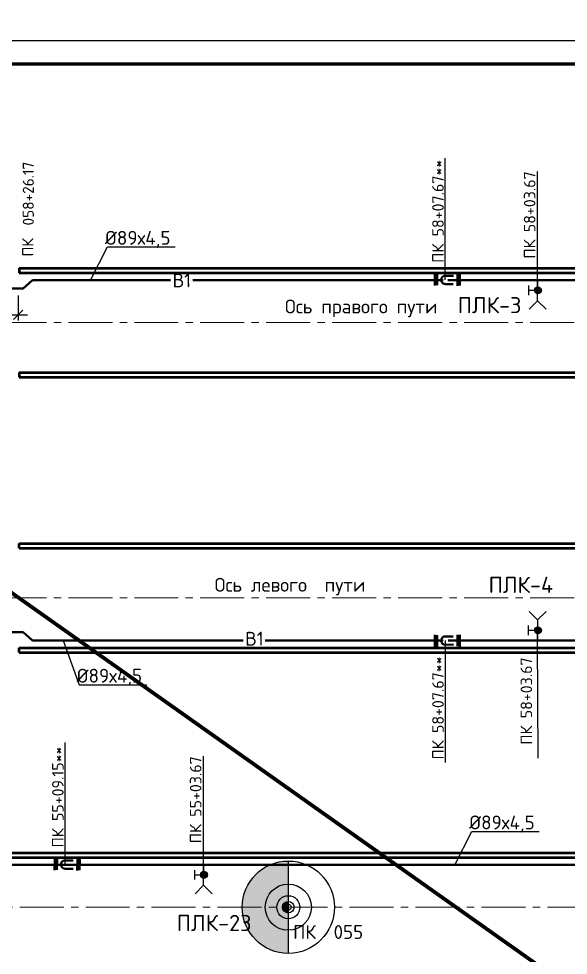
# Paper-space layout 'л2-л8' of a CAD drawing. Header units: millimetres. Extents: x 10032 to 18918, y -3051 to 627.
# Drawn here: x 16644.6 to 16763.6, y -1280 to -1077.2 of the extents above; entities that cross this region are included whole.
import ezdxf

# ---------------------------------------------------------------- set-up
doc = ezdxf.new("R2010")
doc.units = ezdxf.units.MM
doc.header["$LTSCALE"] = 0.5
doc.linetypes.add('CENTER2', pattern=[28.575, 19.05, -3.175, 3.175, -3.175])
for name, color, linetype in [('1_NADPIS', 7, 'Continuous'), ('3_Текст', 7, 'Continuous'), ('ВК_надписи', 7, 'Continuous'), ('ВК_сети', 4, 'Continuous'), ('ГТ_ПК', 2, 'Continuous'), ('ГТ_ПК @ 0.25', 2, 'Continuous'), ('ГТ_ПК @ 0.5', 2, 'Continuous'), ('ГТ_ПК @ 1', 2, 'Continuous'), ('ГТ_ПК @ 2', 2, 'Continuous'), ('ГТ_ПК @ 4', 2, 'Continuous')]:
    doc.layers.add(name, color=color, linetype=linetype)
for name, color, linetype, lineweight in [('1_PK500', 5, 'Continuous', 35), ('_Формат', 7, 'Continuous', 35), ('А_Конструкции', 4, 'Continuous', 50), ('А_Текст', 255, 'Continuous', 20), ('АР_Оси', 242, 'CENTER2', 18)]:
    doc.layers.add(name, color=color, linetype=linetype, lineweight=lineweight)
doc.styles.add('RS-30-06', font='romans.shx', dxfattribs={"width": 0.6, "height": 3})
doc.styles.add('Стандарт ММП', font='isocpeur.ttf')
doc.dimstyles.new('M200$0', dxfattribs={"dimscale": 0, "dimtxt": 3, "dimasz": 2, "dimexe": 1.2, "dimexo": 1.5, "dimgap": 1.2, "dimtad": 1, "dimdec": 0, "dimlfac": 200, "dimrnd": 1, "dimzin": 0, "dimdsep": 46, "dimtxsty": 'RS-30-06', "dimblk1": 'OBLIQUE', "dimblk2": 'OBLIQUE', "dimsah": 1, "dimcen": 2.5, "dimdle": 2, "dimclrt": 9, "dimadec": 0, "dimazin": 0, "dimtfac": 1, "dimtdec": 0, "dimtmove": 2, "dimatfit": 3, "dimldrblk": 'OBLIQUE', "dimfxl": 1.2, "dimtolj": 1, "dimtzin": 0, "dimarcsym": 0})

# ---------------------------------------------------------------- blocks, each defined once
blk = doc.blocks.new('ПК')
at = {"layer": 'ГТ_ПК'}
blk.add_hatch(color=0, dxfattribs=at).paths.add_polyline_path([(0, -2.5, 0.414214), (2.5, 0, 0.414214), (0, 2.5)])
at = {"layer": 'ГТ_ПК', "color": 0}
blk.add_line((0, -2.5), (0, 2.5), dxfattribs=at)
blk.add_circle((0, 0), 2.5, dxfattribs=at)
blk = doc.blocks.new('*U462')
at = {"layer": 'ГТ_ПК @ 0.25', "extrusion": (9.32183e-09, 7.72587e-22, 1), "xscale": 0.2500000000000059, "yscale": 0.2500000000000053, "zscale": 0.2500000000000053, "rotation": 180}
blk.add_blockref('ПК', (16702.96, -1269.57, 0), dxfattribs=at)
at = {"layer": 'ГТ_ПК @ 0.5', "extrusion": (9.32183e-09, 7.72587e-22, 1), "xscale": 0.5000000000000185, "yscale": 0.5000000000000173, "zscale": 0.5000000000000173, "rotation": 180}
blk.add_blockref('ПК', (16702.96, -1269.57, 0), dxfattribs=at)
at = {"layer": 'ГТ_ПК @ 1', "extrusion": (9.32183e-09, 7.72587e-22, 1), "rotation": 179.9999999999641}
blk.add_blockref('ПК', (16702.96, -1269.57, 0), dxfattribs=at)
at = {"layer": 'ГТ_ПК @ 2', "extrusion": (9.32183e-09, 7.72587e-22, 1), "xscale": 2.000000000000074, "yscale": 2.000000000000069, "zscale": 2.000000000000069, "rotation": 180}
blk.add_blockref('ПК', (16702.96, -1269.57, 0), dxfattribs=at)
at = {"layer": 'ГТ_ПК @ 4', "extrusion": (9.32183e-09, 7.72587e-22, 1), "xscale": 4.000000000000095, "yscale": 4.000000000000085, "zscale": 4.000000000000085, "rotation": 180}
blk.add_blockref('ПК', (16702.96, -1269.57, 0), dxfattribs=at)
blk = doc.blocks.new('_Oblique')
at = {"linetype": 'ByBlock', "lineweight": 30}
blk.add_line((-0.5, -0.5), (0.5, 0.5), dxfattribs=at)
blk = doc.blocks.new('*D42')
at = {"layer": 'Defpoints', "color": 0, "lineweight": -2}
for p, q in [((16634.46, -1137.21), (16634.46, -1142.51)), ((16644.46, -1137.1), (16644.46, -1142.51)), ((16632.46, -1141.31), (16646.46, -1141.31))]:
    blk.add_line(p, q, dxfattribs=at)
at = {"layer": 'Defpoints', "color": 0, "linetype": 'Continuous', "lineweight": 30}
for p in [(16634.46, -1135.71), (16644.46, -1135.6, 0), (16644.46, -1141.31)]:
    blk.add_point(p, dxfattribs=at)
at = {"layer": 'Defpoints', "color": 0, "linetype": 'Continuous', "lineweight": -2, "xscale": 2, "yscale": 2, "zscale": 2, "rotation": 180}
blk.add_blockref('_Oblique', (16634.46, -1141.31), dxfattribs=at)
at = {"layer": 'Defpoints', "color": 0, "linetype": 'Continuous', "lineweight": -2, "xscale": 2, "yscale": 2, "zscale": 2}
blk.add_blockref('_Oblique', (16644.46, -1141.31), dxfattribs=at)
at = {"layer": 'Defpoints', "color": 9, "linetype": 'Continuous', "lineweight": 18, "insert": (16639.46, -1138.61), "char_height": 3, "attachment_point": 5, "style": 'RS-30-06'}
blk.add_mtext('\\A1;2000', dxfattribs=at)

psp = doc.layouts.new('л2-л8')

# ---------------------------------------------------------------- hatches: boundary and pattern name
at = {"layer": 'ВК_сети', "ltscale": 0.5}
h = psp.add_hatch(color=5, dxfattribs=at)
h.paths.add_polyline_path([(16757.7718, -1135.9777, 0.41421356), (16757.0218, -1135.2277), (16757.0218, -1135.9777)])
h.paths.add_polyline_path([(16757.7718, -1135.9777), (16757.0218, -1135.9777), (16757.0218, -1136.7277, 0.41421356)])
h.paths.add_polyline_path([(16757.0218, -1135.9777), (16757.0218, -1135.2277, 0.58408052), (16756.38, -1136.3657)])
h.paths.add_polyline_path([(16757.0218, -1136.7277), (16757.0218, -1135.9777), (16756.38, -1136.3657, 0.26256208)])
h = psp.add_hatch(color=5, dxfattribs=at)
h.paths.add_polyline_path([(16757.7718, -1209.6009, -0.41421356), (16757.0218, -1210.3509), (16757.0218, -1209.6009)])
h.paths.add_polyline_path([(16757.7718, -1209.6009), (16757.0218, -1209.6009), (16757.0218, -1208.8509, -0.41421356)])
h.paths.add_polyline_path([(16757.0218, -1209.6009), (16757.0218, -1210.3509, -0.58408052), (16756.38, -1209.2129)])
h.paths.add_polyline_path([(16757.0218, -1208.8509), (16757.0218, -1209.6009), (16756.38, -1209.2129, -0.26256208)])
h = psp.add_hatch(color=5, dxfattribs=at)
h.paths.add_polyline_path([(16685.4214, -1262.5587, 0.41421356), (16684.6714, -1261.8087), (16684.6714, -1262.5587)])
h.paths.add_polyline_path([(16685.4214, -1262.5587), (16684.6714, -1262.5587), (16684.6714, -1263.3087, 0.41421356)])
h.paths.add_polyline_path([(16684.6714, -1262.5587), (16684.6714, -1261.8087, 0.58408052), (16684.0295, -1262.9467)])
h.paths.add_polyline_path([(16684.6714, -1263.3087), (16684.6714, -1262.5587), (16684.0295, -1262.9467, 0.26256208)])

# ---------------------------------------------------------------- linework, layer by layer
at = {"layer": '1_NADPIS', "color": 1, "linetype": 'Continuous'}
for p, q in [((16736.9602, -1133.7415, 0), (16736.9602, -1107.3554, 0)), ((16756.9602, -1133.7977, 0), (16756.9602, -1110.2883, 0)), ((16736.9602, -1211.8371, 0), (16736.9602, -1238.2232, 0)), ((16757.0597, -1237.2885, 0), (16756.9594, -1211.5796, 0)), ((16654.6097, -1260.3226, 0), (16654.6097, -1233.9364, 0)), ((16684.6097, -1260.3788, 0), (16684.6097, -1236.8694, 0))]:
    psp.add_line(p, q, dxfattribs=at)
at = {"layer": '_Формат', "color": 7, "lineweight": 25}
psp.add_line((16500.968, -1081.9281), (17378.2322, -1081.9281), dxfattribs=at)
at = {"layer": '_Формат', "color": 7, "lineweight": 60}
psp.add_line((16520.968, -1086.9281), (17373.2322, -1086.9281), dxfattribs=at)
at = {"layer": 'Defpoints', "color": 6, "linetype": 'Continuous', "lineweight": 140}
psp.add_line((16467.2489, -1077.1894), (18599.244, -2584.2309), dxfattribs=at)
at = {"layer": 'А_Конструкции', "extrusion": (-7.01672e-05, -2.3806e-06, 1)}
for p, q in [((16644.6602, -1131.1893), (16644.6602, -1132.1893)), ((16644.6602, -1153.7893), (16644.6602, -1154.7893))]:
    psp.add_line(p, q, dxfattribs=at)
at = {"layer": 'А_Конструкции'}
for p, q in [((16644.6602, -1131.1893), (18104.3859, -1131.1893)), ((16644.6602, -1132.1893), (18104.3859, -1132.1893)), ((16644.6602, -1153.7893), (18104.3859, -1153.7893)), ((16644.6602, -1154.7893), (18104.3859, -1154.7893)), ((16644.6602, -1190.7893), (18104.3859, -1190.7893)), ((16644.6602, -1191.7893), (18104.3859, -1191.7893)), ((16644.6602, -1213.3893), (18104.3859, -1213.3893)), ((16644.6602, -1214.3893), (18104.3859, -1214.3893)), ((16532.0354, -1257.7703), (17913.7462, -1257.7703)), ((16532.0354, -1258.7703), (17913.7462, -1258.7703))]:
    psp.add_line(p, q, dxfattribs=at)
at = {"layer": 'А_Конструкции', "extrusion": (-7.01672e-05, 2.38059e-06, 1)}
for p, q in [((16644.6602, -1191.7893), (16644.6602, -1190.7893)), ((16644.6602, -1214.3893), (16644.6602, -1213.3893))]:
    psp.add_line(p, q, dxfattribs=at)
at = {"layer": 'АР_Оси', "color": 7}
for p, q in [((16526.7353, -1142.9893), (18102.8294, -1142.9893)), ((16526.7353, -1202.5893), (18102.8294, -1202.5893)), ((16530.4789, -1269.5704), (17912.1897, -1269.5704))]:
    psp.add_line(p, q, dxfattribs=at)
at = {"layer": 'ВК_надписи'}
for p, q in [((16660.136, -1133.7977, 0), (16663.7958, -1126.6, 0)), ((16663.7958, -1126.6, 0), (16678.4353, -1126.6, 0)), ((16654.1982, -1211.7809, 0), (16657.6504, -1221.412, 0)), ((16657.6504, -1221.412, 0), (16672.2899, -1221.412, 0)), ((16739.0298, -1260.3788, 0), (16742.6896, -1253.1811, 0)), ((16742.6896, -1253.1811, 0), (16757.329, -1253.1811, 0))]:
    psp.add_line(p, q, dxfattribs=at)
at = {"layer": 'ВК_сети', "color": 5, "lineweight": 40, "ltscale": 0.5}
for p, q in [((16734.6966, -1134.9552, 0), (16734.727, -1132.4727, 0)), ((16735.1929, -1134.8952, 0), (16735.2234, -1132.4127, 0)), ((16737.0381, -1132.8449, 0), (16738.7089, -1132.8654, 0)), ((16739.5961, -1135.0153, 0), (16739.6266, -1132.5328, 0)), ((16740.0925, -1134.9552, 0), (16740.123, -1132.4727, 0)), ((16737.0161, -1134.6398, 0), (16738.6869, -1134.6603, 0)), ((16739.5961, -1210.5634, 0), (16739.6266, -1213.0459, 0)), ((16734.6966, -1210.6234, 0), (16734.727, -1213.1059, 0)), ((16735.1929, -1210.6835, 0), (16735.2234, -1213.166, 0)), ((16737.0161, -1210.9388, 0), (16738.6869, -1210.9184, 0)), ((16740.0925, -1210.6234, 0), (16740.123, -1213.1059, 0)), ((16737.0381, -1212.7337, 0), (16738.7089, -1212.7132, 0)), ((16652.3461, -1261.5363, 0), (16652.3765, -1259.0538, 0)), ((16652.8425, -1261.4762, 0), (16652.8729, -1258.9937, 0)), ((16657.2457, -1261.5963, 0), (16657.2761, -1259.1138, 0)), ((16657.742, -1261.5363, 0), (16657.7725, -1259.0537, 0)), ((16654.6656, -1261.2208, 0), (16656.3364, -1261.2413, 0)), ((16654.6876, -1259.4259, 0), (16656.3584, -1259.4464, 0))]:
    psp.add_line(p, q, dxfattribs=at)
at = {"layer": 'ВК_сети', "color": 2, "lineweight": 40, "ltscale": 0.5}
for p, q in [((16645.5238, -1135.5977, 0), (16647.5715, -1133.7977, 0)), ((16645.5238, -1209.9809, 0), (16647.5715, -1211.7809, 0))]:
    psp.add_line(p, q, dxfattribs=at)
at = {"layer": 'ВК_сети', "color": 5, "ltscale": 0.5}
for p, q in [((16754.9922, -1134.946, 0), (16754.9922, -1137.0079)), ((16756.9602, -1138.2365, 0), (16756.9602, -1133.7977)), ((16754.9922, -1135.977, 0), (16757.0218, -1135.977, 0)), ((16756.9602, -1138.2365), (16755.136, -1140.0607)), ((16756.9602, -1138.2365), (16758.7844, -1140.0607)), ((16756.9602, -1207.3421), (16755.136, -1205.5179)), ((16756.9602, -1207.3421), (16758.7844, -1205.5179)), ((16754.9922, -1210.6326, 0), (16754.9922, -1208.5707)), ((16756.9602, -1207.3421, 0), (16756.9602, -1211.7809)), ((16754.9922, -1209.6017, 0), (16757.0218, -1209.6017, 0)), ((16684.6097, -1264.8175, 0), (16684.6097, -1260.3788, 0)), ((16682.6418, -1261.5271, 0), (16682.6418, -1263.5889, 0)), ((16682.6418, -1262.558, 0), (16684.6714, -1262.558, 0)), ((16684.6097, -1264.8175, 0), (16682.7855, -1266.6417, 0)), ((16684.6097, -1264.8175, 0), (16686.4339, -1266.6417, 0))]:
    psp.add_line(p, q, dxfattribs=at)
at = {"layer": 'ВК_сети', "color": 1, "lineweight": 30, "ltscale": 0.5, "extrusion": (-3.27269e-07, 1.1423e-06, 1)}
for p, q in [((16756.9602, -1133.7977), (16756.9602, -1136.7526, 0)), ((16684.6097, -1260.3788, 0), (16684.6097, -1263.3337, 0))]:
    psp.add_line(p, q, dxfattribs=at)
at = {"layer": 'ВК_сети', "color": 1, "lineweight": 30, "ltscale": 0.5, "extrusion": (-3.27269e-07, -1.1423e-06, 1)}
psp.add_line((16756.9602, -1211.7809), (16756.9602, -1208.826, 0), dxfattribs=at)
at = {"layer": 'ВК_сети', "color": 2, "lineweight": 40, "ltscale": 0.5, "elevation": 0}
for points in [[(16647.5715, -1133.7977), (16677.4422, -1133.7977)], [(16682.2424, -1133.7977), (16736.4998, -1133.7977)], [(16737.4914, -1133.7977), (16835.399, -1133.7977)], [(16596.9601, -1135.5977), (16645.5238, -1135.5977)], [(16596.9601, -1209.9809), (16645.5238, -1209.9809)], [(16647.5715, -1211.7809), (16693.1524, -1211.7809)], [(16697.9526, -1211.7809), (16736.4803, -1211.7809)], [(16737.5879, -1211.7809), (16814.8767, -1211.7809)], [(16600.4287, -1260.3788), (16776.2583, -1260.3788)]]:
    psp.add_lwpolyline(points, dxfattribs=at)
at = {"layer": 'ВК_сети', "color": 5, "ltscale": 0.5}
for centre in [(16757.0218, -1135.9777, 0), (16757.0218, -1209.6009, 0), (16684.6714, -1262.5587, 0)]:
    psp.add_circle(centre, 0.75, dxfattribs=at)
at = {"layer": 'ВК_сети', "color": 5, "lineweight": 40, "ltscale": 0.5}
for centre, start, end in [((16736.9602, -1133.7415, 0), 85.038167, 273.557419), ((16736.9602, -1211.8371, 0), 86.442581, 274.961833), ((16654.6097, -1260.3226, 0), 85.038167, 273.557419)]:
    psp.add_arc(centre, 0.9, start, end, dxfattribs=at)

# ---------------------------------------------------------------- block references
at = {"layer": 'ГТ_ПК', "color": 6, "linetype": 'Continuous', "lineweight": 120}
psp.add_blockref('*U462', (0, 0), dxfattribs=at)

# ---------------------------------------------------------------- texts
at = {"layer": '1_NADPIS', "color": 1, "linetype": 'Continuous', "style": 'Стандарт ММП'}
for s, p in [(' ПК 58+07.67**', (16736.6376, -1131.637, 0)), ('ПК 58+03.67', (16756.4824, -1129.1344, 0)), (' ПК 58+07.67**', (16736.6376, -1239.1688, 0)), ('ПК 58+03.67', (16755.7842, -1234.3788, 0)), (' ПК 55+09.15**', (16654.2871, -1258.218, 0)), ('ПК 55+03.67', (16684.1319, -1255.7154, 0))]:
    psp.add_text(s, height=2.5, rotation=90, dxfattribs=at).set_placement(p)
at = {"layer": '1_NADPIS', "linetype": 'Continuous', "style": 'Стандарт ММП'}
for s, p in [('ПЛК-3', (16739.6337, -1140.9524, 0)), ('ПЛК-4', (16746.3389, -1201.5181, 0)), ('ПЛК-23', (16678.7754, -1274.7311, 0))]:
    psp.add_text(s, height=3.5, rotation=360, dxfattribs=at).set_placement(p)
at = {"layer": '1_PK500', "style": 'Стандарт ММП'}
for p in [(16677.9076, -1135.3607), (16693.614, -1212.9485, 0)]:
    psp.add_text('В1', height=3, rotation=0.560426, dxfattribs=at).set_placement(p)
at = {"layer": '3_Текст', "color": 255, "style": 'Стандарт ММП'}
for s, p in [('Ось правого пути', (16702.2237, -1140.9939)), ('Ось левого  пути', (16686.9895, -1201.254, -0.0004))]:
    psp.add_text(s, height=3, dxfattribs=at).set_placement(p)
at = {"layer": 'А_Текст', "linetype": 'Continuous', "lineweight": 30, "style": 'Стандарт ММП'}
for s, p in [('058+26.17', (16647.8368, -1121.9563)), ('ПК ', (16647.7201, -1128.6685))]:
    psp.add_text(s, height=2.4, rotation=90, dxfattribs=at).set_placement(p)
at = {"layer": 'ВК_надписи', "lineweight": 30, "ltscale": 0.5, "style": 'Стандарт ММП'}
for p in [(16663.2349, -1126.1288, 0), (16657.0896, -1220.9408, 0), (16742.1287, -1252.7099, 0)]:
    psp.add_text('%%C89х4,5', height=3, dxfattribs=at).set_placement(p)
at = {"layer": 'ВК_надписи', "insert": (16711.5925, -1276.4445), "char_height": 3, "attachment_point": 8, "style": 'Стандарт ММП'}
psp.add_mtext('ПК  055', dxfattribs=at)

# ---------------------------------------------------------------- dimensions: what is measured, and where the dimension line sits
at = {"layer": 'Defpoints', "color": 5, "linetype": 'Continuous', "lineweight": 18}
dim = psp.add_linear_dim(base=(16644.4602, -1141.31), p1=(16634.4602, -1135.7095), p2=(16644.4602, -1135.5977, 0), dimstyle='M200$0', override={"dimscale": 1, "dimarcsym": 1}, dxfattribs=at)
dim.commit()
dim.dimension.update_dxf_attribs({"geometry": '*D42', "text_midpoint": (16639.4602, -1138.61)})

doc.saveas('drawing.dxf')
